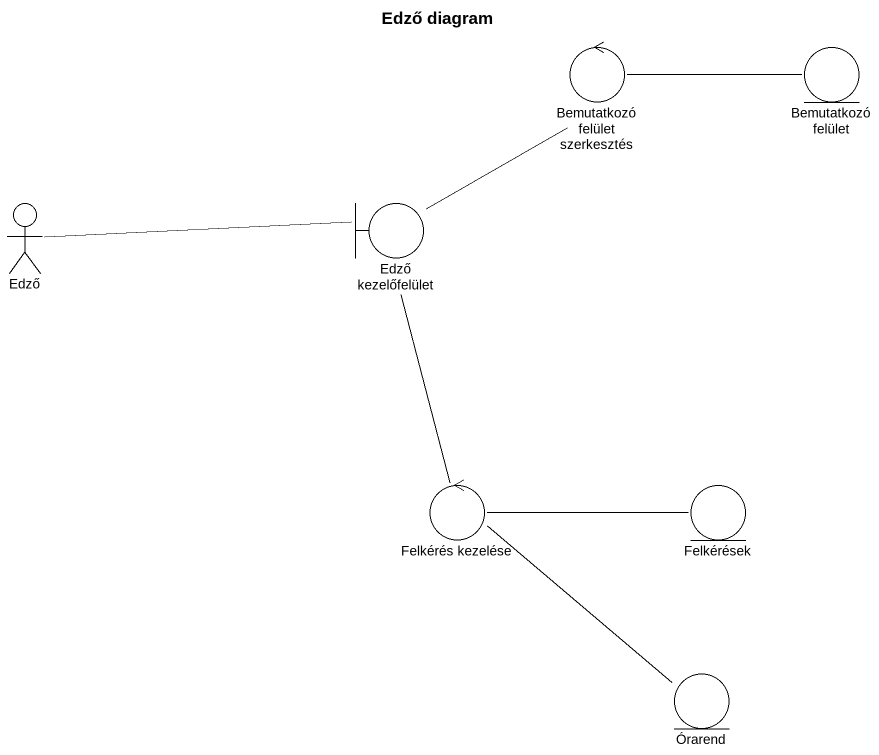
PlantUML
@startuml
title Edző diagram
control "Bemutatkozó felület szerkesztés" as Bemutatkozó_felület
entity "Bemutatkozó felület" as Bemutatkozó_felület_2
actor Edző
boundary "Edző kezelőfelület" as Edző_kezelőfelület
control "Felkérés kezelése" as Felkérés_kezelése
entity Felkérések
entity Órarend
Bemutatkozó_felület -right- Bemutatkozó_felület_2
Edző -right- Edző_kezelőfelület
Edző_kezelőfelület -up- Bemutatkozó_felület
Edző_kezelőfelület -- Felkérés_kezelése
Felkérés_kezelése -right- Felkérések
Felkérés_kezelése -- Órarend
@enduml
